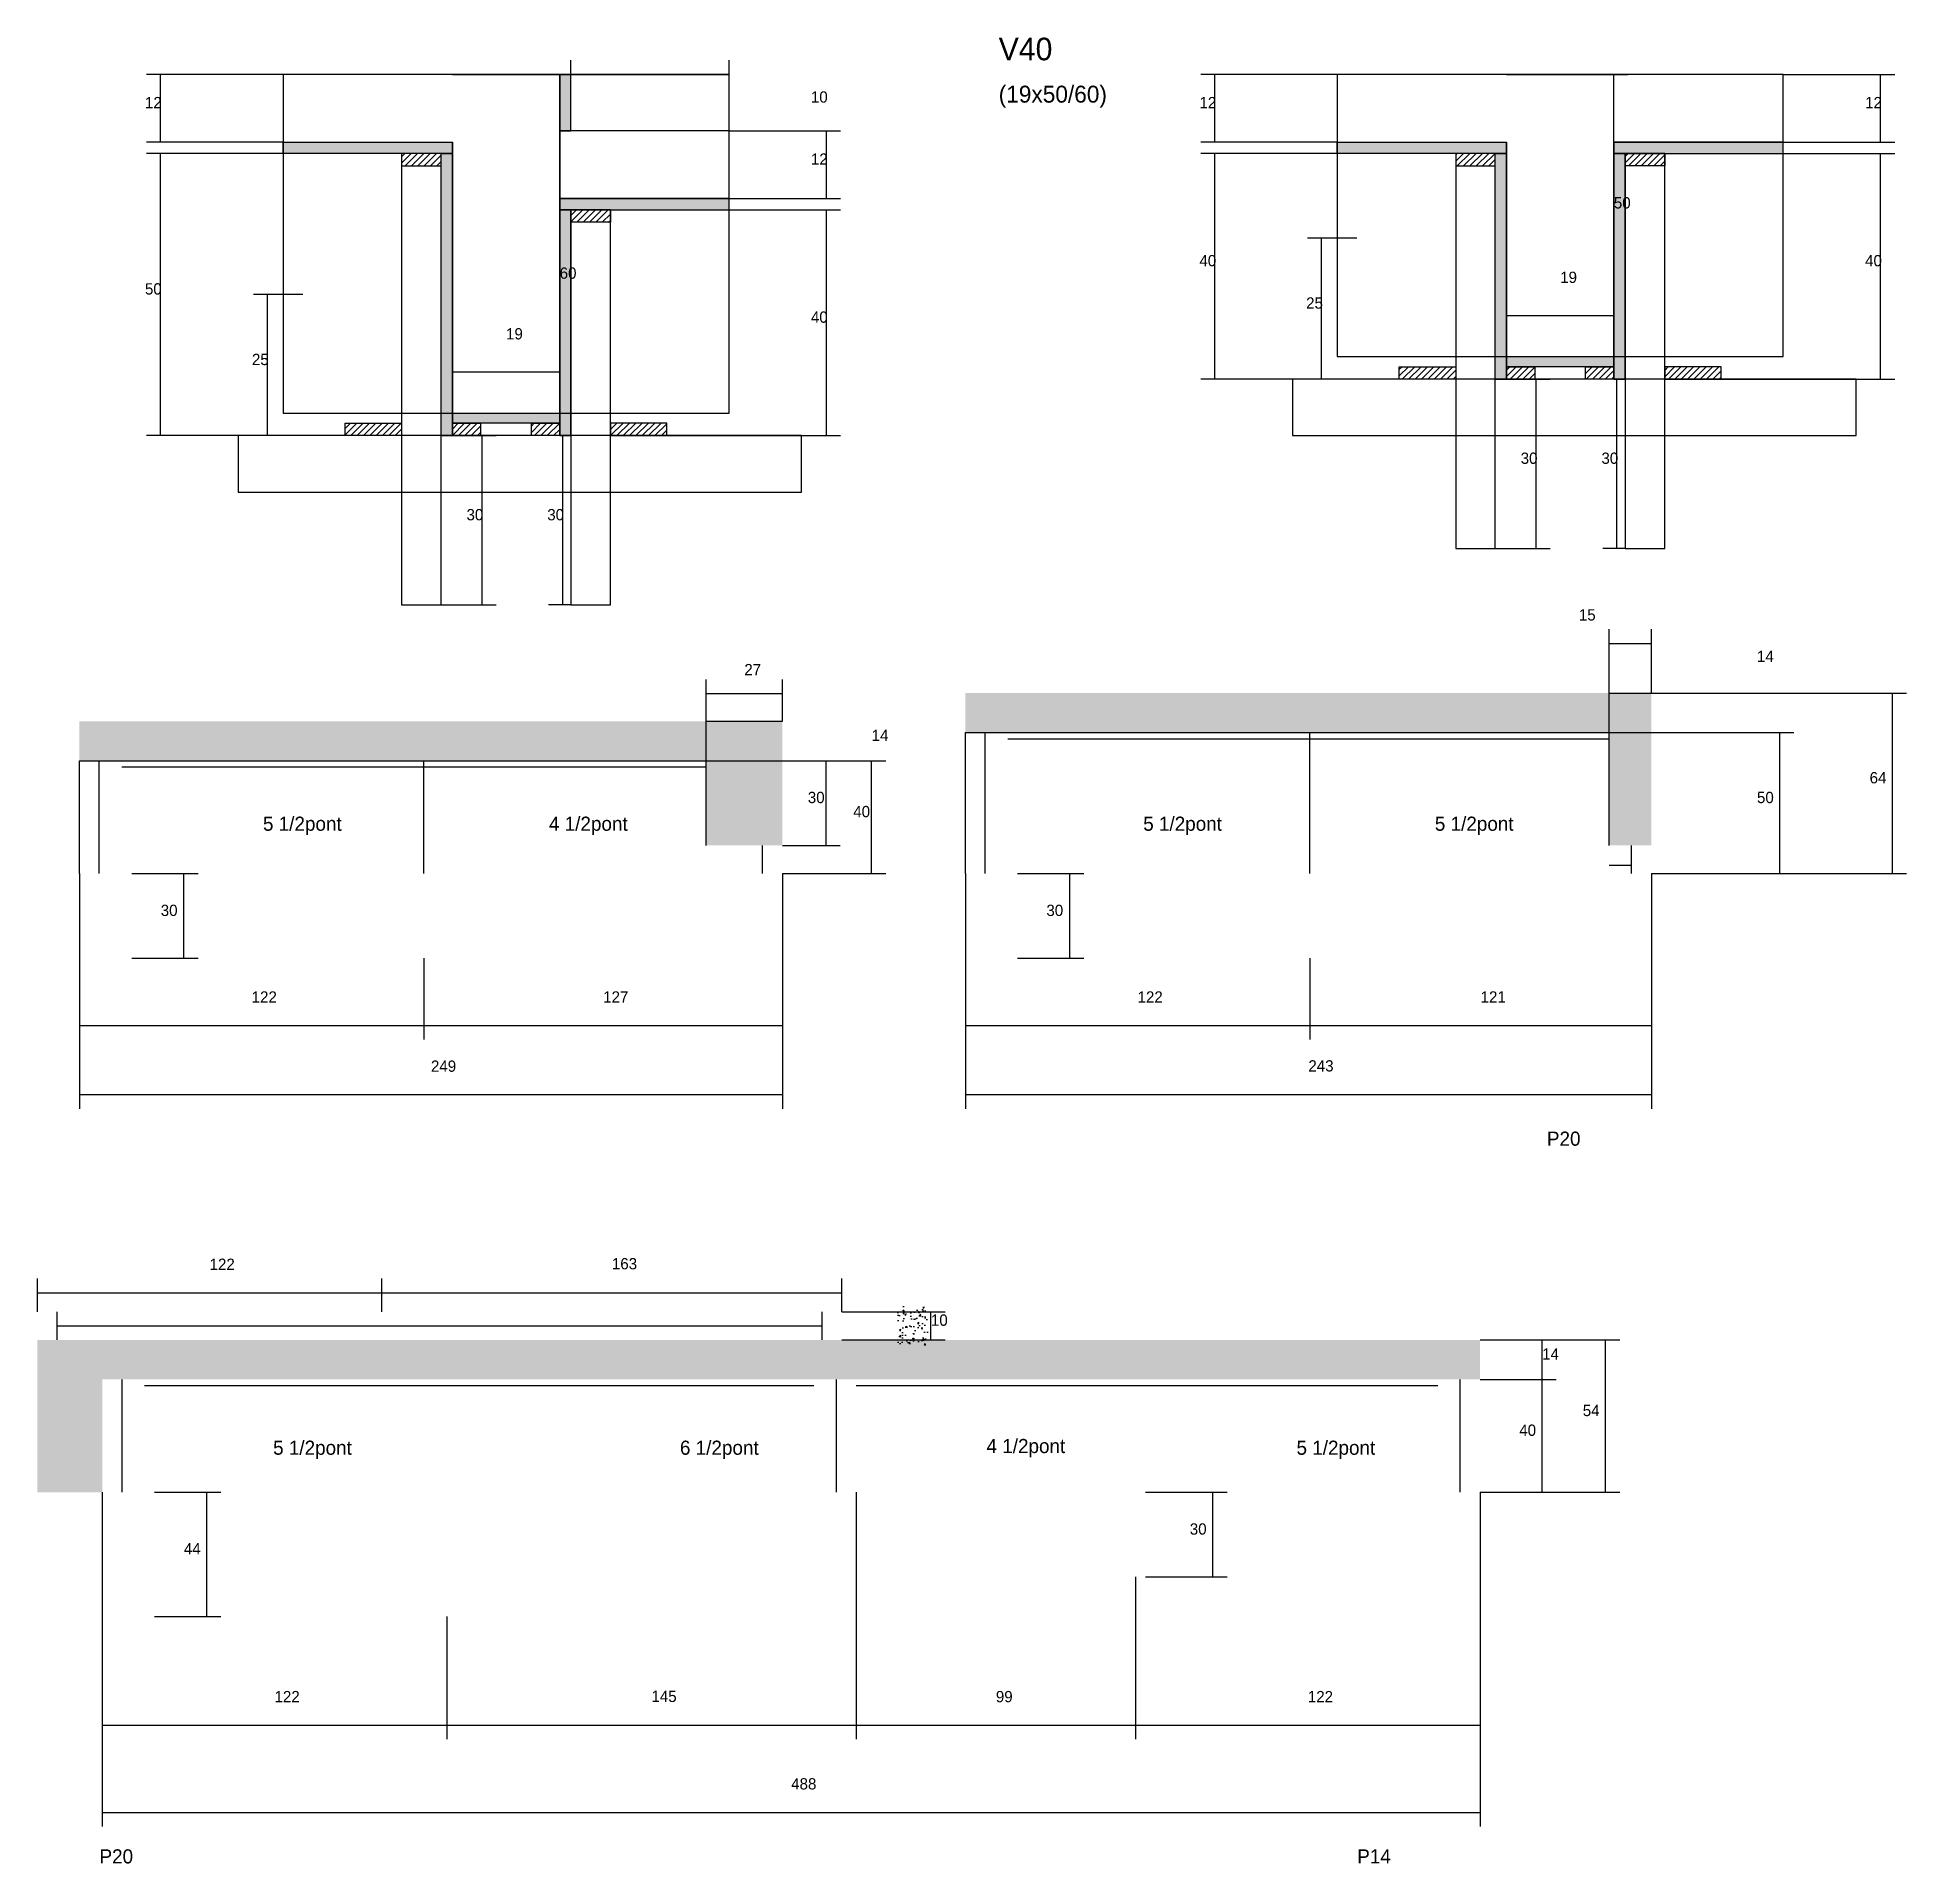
# Model space of a CAD drawing. Header units: metres. Extents: x 130956 to 131618, y 24107 to 24754.
import ezdxf

# ---------------------------------------------------------------- set-up
doc = ezdxf.new("R2010")
doc.units = ezdxf.units.M
for name, color, linetype in [('CONCRETO', 251, 'Continuous'), ('COTA', 4, 'Continuous'), ('Cota Seção (2x)', 4, 'Continuous'), ('Hachura', 253, 'Continuous'), ('Madeira', 126, 'Continuous'), ('NOMENCLATURA', 7, 'Continuous'), ('Painéis', 200, 'Continuous'), ('SARR_2.2x7', 40, 'Continuous'), ('SARR_EDITAR', 141, 'Continuous'), ('Texto Seção', 7, 'Continuous')]:
    doc.layers.add(name, color=color, linetype=linetype)

msp = doc.modelspace()

# ---------------------------------------------------------------- hatches: boundary and pattern name
at = {"layer": 'COTA'}
h = msp.add_hatch(dxfattribs=at)
h.set_pattern_fill('AR-CONC', scale=0.03)
h.paths.add_polyline_path([(131527.5, 24521.4), (131284.5, 24521.4), (131284.5, 24507.4), (131512.5, 24507.4), (131512.5, 24467.4), (131527.5, 24467.4)])
h = msp.add_hatch(dxfattribs=at)
h.set_pattern_fill('AR-CONC', scale=0.03)
h.paths.add_polyline_path([(131192.7, 24497.4), (131192.7, 24467.4), (131219.7, 24467.4), (131219.7, 24511.4), (130970.7, 24511.4), (130970.7, 24497.4)])
h = msp.add_hatch(dxfattribs=at)
h.set_pattern_fill('AR-CONC', scale=0.03)
h.paths.add_polyline_path([(131271.1, 24290.3), (131271.1, 24304.2), (131271.1, 24304.2), (131260.6, 24304.2), (131260.6, 24304.2), (131260.6, 24290.3), (131260.6, 24290.3), (131271.1, 24290.3)])
h = msp.add_hatch(dxfattribs=at)
h.set_pattern_fill('AR-CONC', scale=0.03)
h.paths.add_polyline_path([(130978.8, 24278.2), (131466.8, 24278.2), (131466.8, 24292.2), (130955.8, 24292.2), (130955.8, 24238.2), (130978.8, 24238.2)])
at = {"layer": 'Hachura'}
h = msp.add_hatch(color=8, dxfattribs=at)
h.dxf.hatch_style = 1
h.paths.add_polyline_path([(131144.8, 24740.6), (131140.8, 24740.6), (131140.8, 24740.6), (131140.8, 24720.6), (131140.8, 24720.6), (131144.8, 24720.6), (131144.8, 24720.6), (131144.8, 24740.6)])
h = msp.add_hatch(color=8, dxfattribs=at)
h.dxf.hatch_style = 1
h.paths.add_polyline_path([(131042.8, 24712.6), (131042.8, 24716.6), (131042.8, 24716.6), (131102.8, 24716.6), (131102.8, 24716.6), (131102.8, 24712.6), (131102.8, 24712.6), (131042.8, 24712.6)])
h = msp.add_hatch(color=8, dxfattribs=at)
h.dxf.hatch_style = 1
h.paths.add_polyline_path([(131416.2, 24712.6), (131416.2, 24716.6), (131416.2, 24716.6), (131476.2, 24716.6), (131476.2, 24716.6), (131476.2, 24712.6), (131476.2, 24712.6), (131416.2, 24712.6)])
h = msp.add_hatch(color=8, dxfattribs=at)
h.dxf.hatch_style = 1
h.paths.add_polyline_path([(131574.2, 24712.6), (131574.2, 24716.6), (131574.2, 24716.6), (131514.2, 24716.6), (131514.2, 24716.6), (131514.2, 24712.6), (131514.2, 24712.6), (131574.2, 24712.6)])
h = msp.add_hatch(dxfattribs=at)
h.set_pattern_fill('ANSI31', scale=0.5)
h.paths.add_polyline_path([(131084.8, 24712.6), (131084.8, 24708.2), (131084.8, 24708.2), (131098.8, 24708.2), (131098.8, 24708.2), (131098.8, 24712.6), (131098.8, 24712.6), (131084.8, 24712.6)])
h = msp.add_hatch(color=8, dxfattribs=at)
h.dxf.hatch_style = 1
h.paths.add_polyline_path([(131098.8, 24712.6), (131102.8, 24712.6), (131102.8, 24712.6), (131102.8, 24612.6), (131102.8, 24612.6), (131098.8, 24612.6), (131098.8, 24612.6), (131098.8, 24712.6)])
h = msp.add_hatch(dxfattribs=at)
h.set_pattern_fill('ANSI31', scale=0.5)
h.paths.add_polyline_path([(131458.2, 24712.6), (131458.2, 24708.2), (131458.2, 24708.2), (131472.2, 24708.2), (131472.2, 24708.2), (131472.2, 24712.6), (131472.2, 24712.6), (131458.2, 24712.6)])
h = msp.add_hatch(color=8, dxfattribs=at)
h.dxf.hatch_style = 1
h.paths.add_polyline_path([(131472.2, 24712.6), (131476.2, 24712.6), (131476.2, 24712.6), (131476.2, 24632.6), (131476.2, 24632.6), (131472.2, 24632.6), (131472.2, 24632.6), (131472.2, 24712.6)])
h = msp.add_hatch(color=8, dxfattribs=at)
h.dxf.hatch_style = 1
h.paths.add_polyline_path([(131518.2, 24712.6), (131514.2, 24712.6), (131514.2, 24712.6), (131514.2, 24632.6), (131514.2, 24632.6), (131518.2, 24632.6), (131518.2, 24632.6), (131518.2, 24712.6)])
h = msp.add_hatch(dxfattribs=at)
h.set_pattern_fill('ANSI31', scale=0.5)
h.paths.add_polyline_path([(131532.2, 24712.6), (131532.2, 24708.2), (131532.2, 24708.2), (131518.2, 24708.2), (131518.2, 24708.2), (131518.2, 24712.6), (131518.2, 24712.6), (131532.2, 24712.6)])
h = msp.add_hatch(color=8, dxfattribs=at)
h.dxf.hatch_style = 1
h.paths.add_polyline_path([(131200.8, 24692.6), (131200.8, 24696.6), (131200.8, 24696.6), (131140.8, 24696.6), (131140.8, 24696.6), (131140.8, 24692.6), (131140.8, 24692.6), (131200.8, 24692.6)])
h = msp.add_hatch(color=8, dxfattribs=at)
h.dxf.hatch_style = 1
h.paths.add_polyline_path([(131144.8, 24692.6), (131140.8, 24692.6), (131140.8, 24692.6), (131140.8, 24612.6), (131140.8, 24612.6), (131144.8, 24612.6), (131144.8, 24612.6), (131144.8, 24692.6)])
h = msp.add_hatch(dxfattribs=at)
h.set_pattern_fill('ANSI31', scale=0.5)
h.paths.add_polyline_path([(131158.8, 24692.6), (131158.8, 24688.2), (131158.8, 24688.2), (131144.8, 24688.2), (131144.8, 24688.2), (131144.8, 24692.6), (131144.8, 24692.6), (131158.8, 24692.6)])
h = msp.add_hatch(dxfattribs=at)
h.set_pattern_fill('ANSI31', scale=0.5)
h.paths.add_polyline_path([(131438.2, 24632.6), (131438.2, 24637), (131438.2, 24637), (131458.2, 24637), (131458.2, 24637), (131458.2, 24632.6), (131458.2, 24632.6), (131438.2, 24632.6)])
h = msp.add_hatch(color=8, dxfattribs=at)
h.dxf.hatch_style = 1
h.paths.add_polyline_path([(131476.2, 24637), (131476.2, 24640.6), (131476.2, 24640.6), (131514.2, 24640.6), (131514.2, 24640.6), (131514.2, 24637), (131514.2, 24637), (131476.2, 24637)])
h = msp.add_hatch(dxfattribs=at)
h.set_pattern_fill('ANSI31', scale=0.5)
h.paths.add_polyline_path([(131476.2, 24632.6), (131476.2, 24637), (131476.2, 24637), (131486.2, 24637), (131486.2, 24637), (131486.2, 24632.6), (131486.2, 24632.6), (131476.2, 24632.6)])
h = msp.add_hatch(dxfattribs=at)
h.set_pattern_fill('ANSI31', scale=0.5)
h.paths.add_polyline_path([(131504.2, 24632.6), (131504.2, 24637), (131504.2, 24637), (131514.2, 24637), (131514.2, 24637), (131514.2, 24632.6), (131514.2, 24632.6), (131504.2, 24632.6)])
h = msp.add_hatch(dxfattribs=at)
h.set_pattern_fill('ANSI31', scale=0.5)
h.paths.add_polyline_path([(131552.2, 24632.6), (131552.2, 24637), (131552.2, 24637), (131532.2, 24637), (131532.2, 24637), (131532.2, 24632.6), (131532.2, 24632.6), (131552.2, 24632.6)])
h = msp.add_hatch(dxfattribs=at)
h.set_pattern_fill('ANSI31', scale=0.5)
h.paths.add_polyline_path([(131064.8, 24612.6), (131064.8, 24617), (131064.8, 24617), (131084.8, 24617), (131084.8, 24617), (131084.8, 24612.6), (131084.8, 24612.6), (131064.8, 24612.6)])
h = msp.add_hatch(color=8, dxfattribs=at)
h.dxf.hatch_style = 1
h.paths.add_polyline_path([(131102.8, 24617), (131102.8, 24620.6), (131102.8, 24620.6), (131140.8, 24620.6), (131140.8, 24620.6), (131140.8, 24617), (131140.8, 24617), (131102.8, 24617)])
h = msp.add_hatch(dxfattribs=at)
h.set_pattern_fill('ANSI31', scale=0.5)
h.paths.add_polyline_path([(131102.8, 24612.6), (131102.8, 24617), (131102.8, 24617), (131112.8, 24617), (131112.8, 24617), (131112.8, 24612.6), (131112.8, 24612.6), (131102.8, 24612.6)])
h = msp.add_hatch(dxfattribs=at)
h.set_pattern_fill('ANSI31', scale=0.5)
h.paths.add_polyline_path([(131130.8, 24612.6), (131130.8, 24617), (131130.8, 24617), (131140.8, 24617), (131140.8, 24617), (131140.8, 24612.6), (131140.8, 24612.6), (131130.8, 24612.6)])
h = msp.add_hatch(dxfattribs=at)
h.set_pattern_fill('ANSI31', scale=0.5)
h.paths.add_polyline_path([(131178.8, 24612.6), (131178.8, 24617), (131178.8, 24617), (131158.8, 24617), (131158.8, 24617), (131158.8, 24612.6), (131158.8, 24612.6), (131178.8, 24612.6)])

# ---------------------------------------------------------------- linework, layer by layer
at = {"layer": 'CONCRETO'}
for points in [[(131140.8, 24740.6), (131042.8, 24740.6), (131042.8, 24716.6), (131102.8, 24716.6), (131102.8, 24620.6), (131140.8, 24620.6), (131140.8, 24696.6), (131140.8, 24696.6), (131200.8, 24696.6)], [(131200.8, 24696.6), (131200.8, 24720.6), (131140.8, 24720.6)]]:
    msp.add_lwpolyline(points, dxfattribs=at)
for points in [[(131042.8, 24620.6), (131200.8, 24620.6), (131200.8, 24740.6), (131042.8, 24740.6)], [(131574.2, 24716.6), (131574.2, 24740.6), (131416.2, 24740.6), (131416.2, 24716.6), (131476.2, 24716.6), (131476.2, 24640.6), (131514.2, 24640.6), (131514.2, 24706.6), (131514.2, 24716.6)], [(131416.2, 24640.6), (131574.2, 24640.6), (131574.2, 24740.6), (131416.2, 24740.6)], [(131140.8, 24696.6), (131200.8, 24696.6), (131200.8, 24720.6), (131140.8, 24720.6)]]:
    msp.add_lwpolyline(points, close=True, dxfattribs=at)
at = {"layer": 'COTA'}
for p, q in [((131144.8, 24740.6), (131144.8, 24745.6)), ((131200.8, 24720.6), (131200.8, 24745.6)), ((131042.8, 24740.6), (130994.4, 24740.6)), ((130999.4, 24716.6), (130999.4, 24740.6)), ((131144.8, 24740.6), (131200.8, 24740.6)), ((131416.2, 24740.6), (131367.9, 24740.6)), ((131372.9, 24716.6), (131372.9, 24740.6)), ((131574.2, 24740.6), (131613.7, 24740.6)), ((131608.7, 24716.6), (131608.7, 24740.6)), ((131042.8, 24716.6), (130994.4, 24716.6)), ((131200.8, 24720.6), (131240.3, 24720.6)), ((131235.3, 24696.6), (131235.3, 24720.6)), ((131416.2, 24716.6), (131367.9, 24716.6)), ((131574.2, 24716.6), (131613.7, 24716.6)), ((131042.8, 24712.6), (130994.4, 24712.6)), ((130999.4, 24612.6), (130999.4, 24712.6)), ((131416.2, 24712.6), (131367.9, 24712.6)), ((131372.9, 24632.6), (131372.9, 24712.6)), ((131532.2, 24712.6), (131613.7, 24712.6)), ((131608.7, 24632.6), (131608.7, 24712.6)), ((131200.8, 24696.6), (131240.3, 24696.6)), ((131158.8, 24692.6), (131240.3, 24692.6)), ((131235.3, 24612.6), (131235.3, 24692.6)), ((131423.2, 24682.6), (131405.7, 24682.6)), ((131410.7, 24632.6), (131410.7, 24682.6)), ((131049.8, 24662.6), (131032.3, 24662.6)), ((131037.3, 24612.6), (131037.3, 24662.6)), ((131438.2, 24632.6), (131367.9, 24632.6)), ((131430.1, 24632.6), (131405.7, 24632.6)), ((131472.2, 24632.6), (131491.7, 24632.6)), ((131486.7, 24572.6), (131486.7, 24632.6)), ((131518.2, 24632.6), (131510.3, 24632.6)), ((131515.3, 24572.6), (131515.3, 24632.6)), ((131552.2, 24632.6), (131613.7, 24632.6)), ((131064.8, 24612.6), (130994.4, 24612.6)), ((131056.7, 24612.6), (131032.3, 24612.6)), ((131098.8, 24612.6), (131118.3, 24612.6)), ((131113.3, 24552.6), (131113.3, 24612.6)), ((131144.8, 24612.6), (131136.9, 24612.6)), ((131141.9, 24552.6), (131141.9, 24612.6)), ((131178.8, 24612.6), (131240.3, 24612.6)), ((131472.2, 24572.6), (131491.7, 24572.6)), ((131518.2, 24572.6), (131510.3, 24572.6)), ((131098.8, 24552.6), (131118.3, 24552.6)), ((131144.8, 24552.6), (131136.9, 24552.6)), ((131512.5, 24507.4), (131512.5, 24544)), ((131512.5, 24539), (131527.5, 24539)), ((131527.5, 24521.4), (131527.5, 24544)), ((131512.5, 24507.4), (131512.5, 24526.4)), ((131527.5, 24521.4), (131527.5, 24526.4)), ((131512.5, 24521.4), (131527.5, 24521.4)), ((131527.5, 24521.4), (131617.9, 24521.4)), ((131612.9, 24457.4), (131612.9, 24521.4)), ((131512.5, 24507.4), (131578, 24507.4)), ((131573, 24457.4), (131573, 24507.4)), ((130970.7, 24457.4), (130970.7, 24398.6)), ((130970.7, 24457.4), (130970.7, 24374.1)), ((130989.2, 24457.4), (131012.7, 24457.4)), ((131007.7, 24427.4), (131007.7, 24457.4)), ((131219.7, 24457.4), (131219.7, 24398.6)), ((131219.7, 24457.4), (131219.7, 24374.1)), ((131284.5, 24457.4), (131284.5, 24398.6)), ((131284.5, 24457.4), (131284.5, 24374.1)), ((131303, 24457.4), (131326.5, 24457.4)), ((131321.5, 24427.4), (131321.5, 24457.4)), ((131527.5, 24457.4), (131527.5, 24398.6)), ((131527.5, 24457.4), (131527.5, 24374.1)), ((131527.5, 24457.4), (131578, 24457.4)), ((131527.5, 24457.4), (131617.9, 24457.4)), ((130989.2, 24427.4), (131012.7, 24427.4)), ((131092.7, 24427.4), (131092.7, 24398.6)), ((131092.7, 24427.4), (131092.7, 24398.6)), ((131303, 24427.4), (131326.5, 24427.4)), ((131406.5, 24427.4), (131406.5, 24398.6)), ((131406.5, 24427.4), (131406.5, 24398.6)), ((130970.7, 24403.6), (131092.7, 24403.6)), ((131092.7, 24403.6), (131219.7, 24403.6)), ((131284.5, 24403.6), (131406.5, 24403.6)), ((131406.5, 24403.6), (131527.5, 24403.6)), ((130970.7, 24379.1), (131219.7, 24379.1)), ((131284.5, 24379.1), (131527.5, 24379.1)), ((130955.8, 24302.2), (130955.8, 24313.9)), ((131077.8, 24302.2), (131077.8, 24313.9)), ((131077.8, 24302.2), (131077.8, 24313.9)), ((131240.8, 24302.2), (131240.8, 24313.9)), ((130955.8, 24308.9), (131077.8, 24308.9)), ((131077.8, 24308.9), (131240.8, 24308.9)), ((131466.8, 24292.2), (131493.8, 24292.2)), ((131466.8, 24292.2), (131516.3, 24292.2)), ((131488.8, 24278.2), (131488.8, 24292.2)), ((131511.3, 24238.2), (131511.3, 24292.2)), ((131466.8, 24278.2), (131493.8, 24278.2)), ((131466.8, 24278.2), (131493.8, 24278.2)), ((131488.8, 24238.2), (131488.8, 24278.2)), ((130978.8, 24238.2), (130978.8, 24150.7)), ((130978.8, 24238.2), (130978.8, 24119.8)), ((130997.3, 24238.2), (131020.8, 24238.2)), ((131015.8, 24194.2), (131015.8, 24238.2)), ((131245.8, 24238.2), (131245.8, 24150.7)), ((131245.8, 24238.2), (131245.8, 24150.7)), ((131348.3, 24238.2), (131377.2, 24238.2)), ((131372.2, 24208.2), (131372.2, 24238.2)), ((131466.8, 24238.2), (131493.8, 24238.2)), ((131466.8, 24238.2), (131516.3, 24238.2)), ((131466.8, 24238.2), (131466.8, 24119.8)), ((131344.8, 24208.2), (131344.8, 24150.7)), ((131344.8, 24208.2), (131344.8, 24150.7)), ((131348.3, 24208.2), (131377.2, 24208.2)), ((130997.3, 24194.2), (131020.8, 24194.2)), ((131100.8, 24194.2), (131100.8, 24150.7)), ((131100.8, 24194.2), (131100.8, 24150.7)), ((131466.8, 24194), (131466.8, 24150.7)), ((130978.8, 24155.7), (131100.8, 24155.7)), ((131100.8, 24155.7), (131245.8, 24155.7)), ((131245.8, 24155.7), (131344.8, 24155.7)), ((131344.8, 24155.7), (131466.8, 24155.7)), ((130978.8, 24124.8), (131466.8, 24124.8))]:
    msp.add_line(p, q, dxfattribs=at)
at = {"layer": 'Cota Seção (2x)'}
for p, q in [((131102.8, 24740.6), (131145.8, 24740.6)), ((131140.8, 24620.6), (131140.8, 24740.6)), ((131476.2, 24740.6), (131519.2, 24740.6)), ((131514.2, 24640.6), (131514.2, 24740.6)), ((131476.2, 24640.6), (131476.2, 24660.2)), ((131514.2, 24640.6), (131514.2, 24660.2)), ((131476.2, 24655.2), (131514.2, 24655.2)), ((131102.8, 24620.6), (131102.8, 24640.2)), ((131140.8, 24620.6), (131140.8, 24640.2)), ((131476.2, 24640.6), (131519.2, 24640.6)), ((131102.8, 24635.2), (131140.8, 24635.2)), ((131102.8, 24620.6), (131145.8, 24620.6)), ((131192.7, 24497.4), (131192.7, 24526.2)), ((131219.7, 24511.4), (131219.7, 24526.2)), ((131192.7, 24521.2), (131219.7, 24521.2)), ((131192.7, 24497.4), (131192.7, 24516.4)), ((131192.7, 24511.4), (131219.7, 24511.4)), ((131219.7, 24511.4), (131219.7, 24516.4)), ((131192.7, 24497.4), (131256.3, 24497.4)), ((131192.7, 24497.4), (131240.2, 24497.4)), ((131235.2, 24467.4), (131235.2, 24497.4)), ((131251.3, 24457.4), (131251.3, 24497.4)), ((131219.7, 24467.4), (131240.2, 24467.4)), ((131219.7, 24457.4), (131256.3, 24457.4)), ((131240.8, 24302.2), (131277.3, 24302.2)), ((131272.3, 24292.2), (131272.3, 24302.2)), ((131240.8, 24292.2), (131277.3, 24292.2))]:
    msp.add_line(p, q, dxfattribs=at)
at = {"layer": 'Madeira'}
for points in [[(131084.8, 24712.6), (131084.8, 24708.2), (131098.8, 24708.2), (131098.8, 24712.6)], [(131084.8, 24552.6), (131098.8, 24552.6), (131098.8, 24712.6), (131084.8, 24712.6)], [(131458.2, 24712.6), (131458.2, 24708.2), (131472.2, 24708.2), (131472.2, 24712.6)], [(131458.2, 24572.6), (131472.2, 24572.6), (131472.2, 24712.6), (131458.2, 24712.6)], [(131532.2, 24712.6), (131532.2, 24708.2), (131518.2, 24708.2), (131518.2, 24712.6)], [(131532.2, 24712.6), (131518.2, 24712.6), (131518.2, 24572.6), (131532.2, 24572.6)], [(131158.8, 24692.6), (131158.8, 24688.2), (131144.8, 24688.2), (131144.8, 24692.6)], [(131158.8, 24692.6), (131144.8, 24692.6), (131144.8, 24552.6), (131158.8, 24552.6)], [(131438.2, 24632.6), (131438.2, 24637), (131458.2, 24637), (131458.2, 24632.6)], [(131476.2, 24632.6), (131476.2, 24637), (131486.2, 24637), (131486.2, 24632.6)], [(131504.2, 24632.6), (131504.2, 24637), (131514.2, 24637), (131514.2, 24632.6)], [(131552.2, 24632.6), (131552.2, 24637), (131532.2, 24637), (131532.2, 24632.6)], [(131400.4, 24612.6), (131600, 24612.6), (131600, 24632.6), (131400.4, 24632.6)], [(131064.8, 24612.6), (131064.8, 24617), (131084.8, 24617), (131084.8, 24612.6)], [(131102.8, 24612.6), (131102.8, 24617), (131112.8, 24617), (131112.8, 24612.6)], [(131130.8, 24612.6), (131130.8, 24617), (131140.8, 24617), (131140.8, 24612.6)], [(131178.8, 24612.6), (131178.8, 24617), (131158.8, 24617), (131158.8, 24612.6)], [(131026.9, 24592.6), (131226.5, 24592.6), (131226.5, 24612.6), (131026.9, 24612.6)]]:
    msp.add_lwpolyline(points, close=True, dxfattribs=at)
at = {"layer": 'Painéis'}
for p, q in [((131140.8, 24720.6), (131140.8, 24740.6)), ((131042.8, 24716.6), (131102.8, 24716.6)), ((131042.8, 24712.6), (131042.8, 24716.6)), ((131102.8, 24712.6), (131102.8, 24716.6)), ((131416.2, 24716.6), (131476.2, 24716.6)), ((131416.2, 24712.6), (131416.2, 24716.6)), ((131476.2, 24712.6), (131476.2, 24716.6)), ((131514.2, 24716.6), (131574.2, 24716.6)), ((131514.2, 24712.6), (131514.2, 24716.6)), ((131102.8, 24612.6), (131102.8, 24712.6)), ((131476.2, 24632.6), (131476.2, 24712.6)), ((131514.2, 24632.6), (131514.2, 24712.6)), ((131140.8, 24696.6), (131200.8, 24696.6)), ((131140.8, 24692.6), (131140.8, 24696.6)), ((131200.8, 24692.6), (131200.8, 24696.6)), ((131140.8, 24612.6), (131140.8, 24692.6)), ((131476.2, 24640.6), (131514.2, 24640.6)), ((131476.2, 24637), (131476.2, 24640.6)), ((131514.2, 24637), (131514.2, 24640.6)), ((131102.8, 24620.6), (131140.8, 24620.6)), ((131102.8, 24617), (131102.8, 24620.6)), ((131140.8, 24617), (131140.8, 24620.6)), ((131284.5, 24507.4), (131512.5, 24507.4)), ((131284.5, 24457.4), (131284.5, 24507.4)), ((131406.5, 24457.4), (131406.5, 24507.4)), ((131512.5, 24467.4), (131512.5, 24507.4)), ((130970.7, 24497.4), (131192.7, 24497.4)), ((130970.7, 24457.4), (130970.7, 24497.4)), ((131092.7, 24457.4), (131092.7, 24497.4)), ((131192.7, 24467.4), (131192.7, 24497.4))]:
    msp.add_line(p, q, dxfattribs=at)
for points in [[(131144.8, 24740.6), (131140.8, 24740.6), (131140.8, 24720.6), (131144.8, 24720.6)], [(131042.8, 24712.6), (131042.8, 24716.6), (131102.8, 24716.6), (131102.8, 24712.6)], [(131416.2, 24712.6), (131416.2, 24716.6), (131476.2, 24716.6), (131476.2, 24712.6)], [(131574.2, 24712.6), (131574.2, 24716.6), (131514.2, 24716.6), (131514.2, 24712.6)], [(131098.8, 24712.6), (131102.8, 24712.6), (131102.8, 24612.6), (131098.8, 24612.6)], [(131472.2, 24712.6), (131476.2, 24712.6), (131476.2, 24632.6), (131472.2, 24632.6)], [(131518.2, 24712.6), (131514.2, 24712.6), (131514.2, 24632.6), (131518.2, 24632.6)], [(131200.8, 24692.6), (131200.8, 24696.6), (131140.8, 24696.6), (131140.8, 24692.6)], [(131144.8, 24692.6), (131140.8, 24692.6), (131140.8, 24612.6), (131144.8, 24612.6)], [(131476.2, 24637), (131476.2, 24640.6), (131514.2, 24640.6), (131514.2, 24637)], [(131102.8, 24617), (131102.8, 24620.6), (131140.8, 24620.6), (131140.8, 24617)]]:
    msp.add_lwpolyline(points, close=True, dxfattribs=at)
at = {"layer": 'SARR_2.2x7'}
for p, q in [((131291.5, 24457.4), (131291.5, 24507.4)), ((131299.5, 24505.2), (131406.5, 24505.2)), ((131406.5, 24505.2), (131512.5, 24505.2)), ((130977.7, 24457.4), (130977.7, 24497.4)), ((130985.7, 24495.2), (131092.7, 24495.2)), ((131092.7, 24495.2), (131192.7, 24495.2)), ((131212.7, 24457.4), (131212.7, 24467.4)), ((131520.5, 24457.4), (131520.5, 24467.4)), ((131512.5, 24460.4), (131520.5, 24460.4)), ((130962.8, 24292.2), (130962.8, 24302.2)), ((131233.8, 24292.2), (131233.8, 24302.2)), ((130985.8, 24238.2), (130985.8, 24278.2)), ((130993.8, 24276), (131100.8, 24276)), ((131100.8, 24276), (131230.8, 24276)), ((131238.8, 24238.2), (131238.8, 24278.2)), ((131245.8, 24276), (131344.8, 24276)), ((131344.8, 24276), (131451.8, 24276)), ((131459.8, 24238.2), (131459.8, 24278.2))]:
    msp.add_line(p, q, dxfattribs=at)
at = {"layer": 'SARR_EDITAR'}
for p, q in [((130962.8, 24297.2), (131077.8, 24297.2)), ((131077.8, 24297.2), (131233.8, 24297.2))]:
    msp.add_line(p, q, dxfattribs=at)

# ---------------------------------------------------------------- texts
at = {"layer": 'COTA'}
for s, p in [('12', (130993.9, 24728.6)), ('10', (131229.8, 24730.6)), ('12', (131367.4, 24728.6)), ('12', (131603.2, 24728.6)), ('12', (131229.8, 24708.6)), ('40', (131367.4, 24672.6)), ('40', (131603.2, 24672.6)), ('50', (130993.9, 24662.6)), ('40', (131229.8, 24652.6)), ('25', (131405.2, 24657.6)), ('25', (131031.8, 24637.6)), ('30', (131481.2, 24602.6)), ('30', (131509.8, 24602.6)), ('30', (131107.8, 24582.6)), ('30', (131136.4, 24582.6)), ('15', (131501.8, 24547.1)), ('14', (131564.9, 24532.4)), ('64', (131604.8, 24489.4)), ('50', (131564.9, 24482.4)), ('30', (130999.5, 24442.4)), ('30', (131313.2, 24442.4)), ('122', (131031.7, 24411.7)), ('127', (131156.2, 24411.7)), ('122', (131345.5, 24411.7)), ('121', (131467, 24411.7)), ('249', (131095.2, 24387.2)), ('243', (131406, 24387.3)), ('122', (131016.8, 24317)), ('163', (131159.3, 24317.2)), ('14', (131488.8, 24285.2)), ('54', (131503.2, 24265.2)), ('40', (131480.7, 24258.2)), ('30', (131364, 24223.2)), ('44', (131007.7, 24216.2)), ('122', (131039.8, 24163.8)), ('145', (131173.3, 24163.9)), ('99', (131295.3, 24163.8)), ('122', (131405.8, 24163.8)), ('488', (131222.8, 24132.9))]:
    msp.add_text(s, height=4, dxfattribs=at).set_placement(p)
at = {"layer": 'Cota Seção (2x)'}
for s, p in [('50', (131514.2, 24693.1)), ('60', (131140.8, 24668.2)), ('19', (131495.2, 24666.7)), ('19', (131121.8, 24646.7)), ('27', (131206.2, 24527.7)), ('14', (131251.3, 24504.4)), ('30', (131228.7, 24482.4)), ('40', (131244.8, 24477.4)), ('10', (131272.3, 24297.2))]:
    msp.add_text(s, height=4, dxfattribs=at).set_placement(p)
at = {"layer": 'NOMENCLATURA'}
for s, p in [('5 1/2pont', (131035.7, 24472.6)), ('4 1/2pont', (131137, 24472.6)), ('5 1/2pont', (131347.5, 24472.6)), ('5 1/2pont', (131450.8, 24472.6)), ('P20', (131490.5, 24361)), ('5 1/2pont', (131039.3, 24251.5)), ('6 1/2pont', (131183.4, 24251.5)), ('4 1/2pont', (131292, 24252.1)), ('5 1/2pont', (131401.8, 24251.5)), ('P20', (130977.8, 24106.7)), ('P14', (131423.3, 24106.7))]:
    msp.add_text(s, height=5, dxfattribs=at).set_placement(p)
at = {"layer": 'Texto Seção'}
for s, height, p in [('V40', 8, (131296.3, 24745.6)), ('(19x50/60)', 6, (131296.3, 24730.6))]:
    msp.add_text(s, height=height, dxfattribs=at).set_placement(p)

doc.saveas('drawing.dxf')
